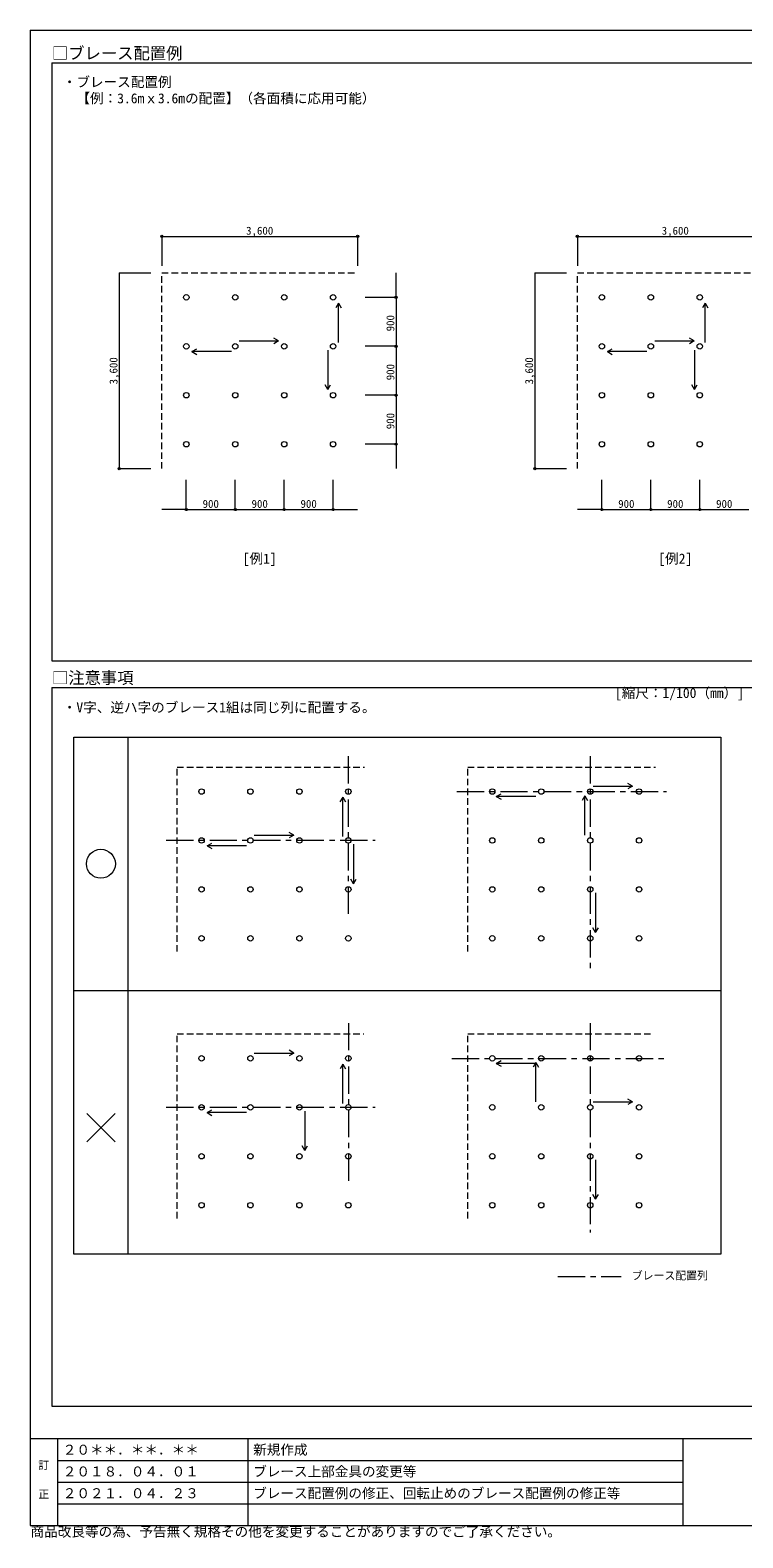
# Model space of a CAD drawing. Units: millimetres on the paper, with parts at other scales. Extents: x -195 to 195, y -140 to 138.
# Drawn here: x -195 to -64, y -139.7 to 137.5 of the extents above; entities that cross this region are included whole.
import ezdxf
from ezdxf.enums import TextEntityAlignment as Align

# ---------------------------------------------------------------- set-up
doc = ezdxf.new("R2010")
doc.units = ezdxf.units.MM
doc.header["$PDMODE"] = 32
doc.header["$PDSIZE"] = 0.4
doc.linetypes.add('CHAIN1', pattern=[8, 5, -1, 1, -1])
doc.linetypes.add('DASHED1', pattern=[1.8, 1.2, -0.6])
for name, color, linetype, lineweight in [('A-0_中心線', 4, 'CHAIN1', 9), ('A-1_吊り材', 7, 'Continuous', 18), ('A-4_ブレース・補強材', 4, 'Continuous', 9), ('A-5_寸法', 4, 'Continuous', 9), ('A-6_文字', 7, 'Continuous', 18), ('A-D_パネル', 4, 'DASHED1', 9), ('F-3_野縁', 3, 'Continuous', 18), ('F-6_文字', 7, 'Continuous', 18)]:
    doc.layers.add(name, color=color, linetype=linetype, lineweight=lineweight)
doc.styles.add('ＭＳ ゴシック', font='')
doc.styles.get('ＭＳ ゴシック').set_extended_font_data('MS Gothic')

msp = doc.modelspace()

# ---------------------------------------------------------------- linework, layer by layer
at = {"layer": 'A-0_中心線'}
for p, q in [((-136.548, 4), (-136.548, -25.5)), ((-92.048, 4), (-92.048, -35.074)), ((-116.548, -2.5), (-78.048, -2.5)), ((-170, -11.459), (-131.548, -11.459)), ((-136.5, -45.074), (-136.5, -74.574)), ((-92.048, -45.074), (-92.048, -83.574)), ((-117.483, -51.574), (-78.048, -51.574)), ((-170, -60.574), (-131.548, -60.574)), ((-98, -91.69), (-86.353, -91.69))]:
    msp.add_line(p, q, dxfattribs=at)
at = {"layer": 'A-1_吊り材'}
for centre in [(-166.3, 88.367), (-157.3, 88.367), (-148.3, 88.367), (-139.3, 88.367), (-89.9, 88.367), (-80.9, 88.367), (-71.9, 88.367), (-166.3, 79.367), (-157.3, 79.367), (-148.3, 79.367), (-139.3, 79.367), (-89.9, 79.367), (-80.9, 79.367), (-71.9, 79.367), (-166.3, 70.367), (-157.3, 70.367), (-148.3, 70.367), (-139.3, 70.367), (-89.9, 70.367), (-80.9, 70.367), (-71.9, 70.367), (-166.3, 61.367), (-157.3, 61.367), (-148.3, 61.367), (-139.3, 61.367), (-89.9, 61.367), (-80.9, 61.367), (-71.9, 61.367), (-163.5, -2.5), (-154.5, -2.5), (-145.5, -2.5), (-136.5, -2.5), (-110.048, -2.5), (-101.048, -2.5), (-92.048, -2.5), (-83.048, -2.5), (-163.5, -11.5), (-154.5, -11.5), (-145.5, -11.5), (-136.5, -11.5), (-110.048, -11.5), (-101.048, -11.5), (-92.048, -11.5), (-83.048, -11.5), (-163.5, -20.5), (-154.5, -20.5), (-145.5, -20.5), (-136.5, -20.5), (-110.048, -20.5), (-101.048, -20.5), (-92.048, -20.5), (-83.048, -20.5), (-163.5, -29.5), (-154.5, -29.5), (-145.5, -29.5), (-136.5, -29.5), (-110.048, -29.5), (-101.048, -29.5), (-92.048, -29.5), (-83.048, -29.5), (-163.5, -51.574), (-154.5, -51.574), (-145.5, -51.574), (-136.5, -51.574), (-110.048, -51.574), (-101.048, -51.574), (-92.048, -51.574), (-83.048, -51.574), (-163.5, -60.574), (-154.5, -60.574), (-145.5, -60.574), (-136.5, -60.574), (-110.048, -60.574), (-101.048, -60.574), (-92.048, -60.574), (-83.048, -60.574), (-163.5, -69.574), (-154.5, -69.574), (-145.5, -69.574), (-136.5, -69.574), (-110.048, -69.574), (-101.048, -69.574), (-92.048, -69.574), (-83.048, -69.574), (-163.5, -78.574), (-154.5, -78.574), (-145.5, -78.574), (-136.5, -78.574), (-110.048, -78.574), (-101.048, -78.574), (-92.048, -78.574), (-83.048, -78.574)]:
    msp.add_circle(centre, 0.5, dxfattribs=at)
at = {"layer": 'A-4_ブレース・補強材'}
for p, q in [((-138.319, 87.322), (-138.819, 86.456)), ((-70.919, 87.322), (-70.419, 86.456)), ((-72.945, 80.348), (-73.811, 80.848)), ((-165.255, 78.385), (-164.389, 77.885)), ((-149.345, 80.348), (-150.211, 79.848)), ((-88.855, 78.385), (-87.989, 78.885)), ((-88.855, 78.385), (-87.989, 77.885)), ((-81.606, 78.385), (-88.855, 78.385)), ((-80.194, 80.348), (-72.945, 80.348)), ((-72.945, 80.348), (-73.811, 79.848)), ((-140.281, 71.411), (-140.781, 72.278)), ((-72.881, 71.411), (-73.381, 72.278)), ((-84.24, -1.508), (-85.106, -1.008)), ((-137.548, -3.545), (-138.048, -4.411)), ((-137.548, -3.545), (-137.048, -4.411)), ((-137.548, -10.794), (-137.548, -3.545)), ((-109.307, -3.413), (-108.441, -2.913)), ((-93.048, -3.266), (-92.548, -4.132)), ((-146.545, -10.519), (-147.411, -11.019)), ((-162.455, -12.481), (-161.589, -12.981)), ((-135.548, -19.455), (-136.048, -18.589)), ((-91.048, -21.156), (-91.048, -28.405)), ((-91.048, -28.405), (-91.548, -27.539)), ((-91.048, -28.405), (-90.548, -27.539)), ((-153.794, -50.592), (-146.545, -50.592)), ((-146.545, -50.592), (-147.411, -50.092)), ((-146.545, -50.592), (-147.411, -51.092)), ((-137.5, -52.619), (-137, -53.485)), ((-109.307, -52.487), (-108.441, -51.987)), ((-109.307, -52.487), (-108.441, -52.987)), ((-102.058, -52.487), (-109.307, -52.487)), ((-102.048, -52.34), (-101.548, -53.206)), ((-84.24, -59.582), (-85.106, -60.082)), ((-162.455, -61.555), (-161.589, -61.055)), ((-162.455, -61.555), (-161.589, -62.055)), ((-155.206, -61.555), (-162.455, -61.555)), ((-144.5, -61.28), (-144.5, -68.529)), ((-144.5, -68.529), (-145, -67.663)), ((-144.5, -68.529), (-144, -67.663)), ((-91.048, -77.479), (-90.548, -76.613))]:
    msp.add_line(p, q, dxfattribs=at)
for points in [[(-138.319, 80.073), (-138.319, 87.322), (-137.819, 86.456)], [(-70.919, 80.073), (-70.919, 87.322), (-71.419, 86.456)], [(-156.594, 80.348), (-149.345, 80.348), (-150.211, 80.848)], [(-158.006, 78.385), (-165.255, 78.385), (-164.389, 78.885)], [(-140.281, 78.66), (-140.281, 71.411), (-139.781, 72.278)], [(-72.881, 78.66), (-72.881, 71.411), (-72.381, 72.278)], [(-91.489, -1.508), (-84.24, -1.508), (-85.106, -2.008)], [(-102.058, -3.413), (-109.307, -3.413), (-108.441, -3.913)], [(-93.048, -10.515), (-93.048, -3.266), (-93.548, -4.132)], [(-153.794, -10.519), (-146.545, -10.519), (-147.411, -10.019)], [(-155.206, -12.481), (-162.455, -12.481), (-161.589, -11.981)], [(-135.548, -12.206), (-135.548, -19.455), (-135.048, -18.589)], [(-137.5, -59.868), (-137.5, -52.619), (-138, -53.485)], [(-102.048, -59.589), (-102.048, -52.34), (-102.548, -53.206)], [(-91.489, -59.582), (-84.24, -59.582), (-85.106, -59.082)], [(-91.048, -70.23), (-91.048, -77.479), (-91.548, -76.613)]]:
    msp.add_lwpolyline(points, dxfattribs=at)
at = {"layer": 'A-5_寸法'}
for p, q in [((-170.8, 99.577), (-170.8, 94.182)), ((-170.8, 99.577), (-134.8, 99.577)), ((-134.8, 99.577), (-134.8, 94.182)), ((-94.4, 99.577), (-58.4, 99.577)), ((-94.4, 99.577), (-94.4, 94.182)), ((-178.63, 92.867), (-172.803, 92.867)), ((-178.63, 92.867), (-178.63, 56.867)), ((-127.733, 88.367), (-127.733, 92.867)), ((-102.23, 92.867), (-102.23, 56.867)), ((-102.23, 92.867), (-96.403, 92.867)), ((-127.733, 88.367), (-133.407, 88.367)), ((-127.733, 88.367), (-127.733, 79.367)), ((-127.733, 79.367), (-133.407, 79.367)), ((-127.733, 79.367), (-127.733, 70.367)), ((-127.733, 70.367), (-133.407, 70.367)), ((-127.733, 70.367), (-127.733, 61.367)), ((-127.733, 61.367), (-133.407, 61.367)), ((-127.733, 61.367), (-127.733, 56.867)), ((-178.63, 56.867), (-172.803, 56.867)), ((-102.23, 56.867), (-96.403, 56.867)), ((-166.3, 49.343), (-166.3, 54.828)), ((-157.3, 49.343), (-157.3, 54.828)), ((-148.3, 49.343), (-148.3, 54.828)), ((-139.3, 49.343), (-139.3, 54.828)), ((-89.9, 49.343), (-89.9, 54.828)), ((-80.9, 49.343), (-80.9, 54.828)), ((-71.9, 49.343), (-71.9, 54.828)), ((-166.3, 49.343), (-170.8, 49.343)), ((-166.3, 49.343), (-157.3, 49.343)), ((-157.3, 49.343), (-148.3, 49.343)), ((-148.3, 49.343), (-139.3, 49.343)), ((-139.3, 49.343), (-134.8, 49.343)), ((-89.9, 49.343), (-94.4, 49.343)), ((-89.9, 49.343), (-80.9, 49.343)), ((-80.9, 49.343), (-71.9, 49.343)), ((-71.9, 49.343), (-62.9, 49.343))]:
    msp.add_line(p, q, dxfattribs=at)
for p in [(-170.8, 99.577), (-134.8, 99.577), (-94.4, 99.577), (-127.733, 88.367), (-127.733, 79.367), (-127.733, 70.367), (-127.733, 61.367), (-178.63, 56.867), (-102.23, 56.867), (-166.3, 49.343), (-157.3, 49.343), (-148.3, 49.343), (-139.3, 49.343), (-89.9, 49.343), (-80.9, 49.343), (-71.9, 49.343)]:
    msp.add_point(p, dxfattribs=at)
at = {"layer": 'A-6_文字'}
for p, q in [((-187, -87.574), (-187, 7.5)), ((-187, 7.5), (-68.048, 7.5)), ((-177, -87.574), (-177, 7.5)), ((-68.048, 7.5), (-68.048, -87.574)), ((-187, -39.074), (-68.048, -39.074)), ((-184.606, -61.716), (-179.394, -66.931)), ((-184.606, -66.931), (-179.394, -61.716)), ((-68.048, -87.574), (-187, -87.574))]:
    msp.add_line(p, q, dxfattribs=at)
msp.add_circle((-182, -15.787), 2.658, dxfattribs=at)
at = {"layer": 'A-D_パネル'}
for p, q in [((-94.4, 92.867), (-58.4, 92.867)), ((-94.4, 56.867), (-94.4, 92.867)), ((-168, 2), (-133.548, 2)), ((-168, -31.945), (-168, 2)), ((-168, -47.074), (-133.637, -47.074)), ((-168, -81.019), (-168, -47.074))]:
    msp.add_line(p, q, dxfattribs=at)
for points in [[(-170.8, 56.867), (-170.8, 92.867), (-134.8, 92.867)], [(-114.548, -31.945), (-114.548, 2), (-80.048, 2)], [(-114.548, -81.019), (-114.548, -47.074), (-80.541, -47.074)]]:
    msp.add_lwpolyline(points, dxfattribs=at)
at = {"layer": 'F-3_野縁'}
for p, q in [((-195, 137.5), (195, 137.5)), ((-191, 131.5), (191, 131.5)), ((-191, 131.5), (-191, 21.5)), ((-191, 21.5), (191, 21.5)), ((-191, 16.648), (191, 16.648)), ((-191, 16.648), (-191, -115.5)), ((-191, -115.5), (191, -115.5)), ((-195, -121.5), (195, -121.5)), ((-75, -121.5), (-75, -137.5))]:
    msp.add_line(p, q, dxfattribs=at)
at = {"layer": 'F-3_野縁', "color": 7}
msp.add_line((-190, -121.5), (-190, -137.5), dxfattribs=at)
at = {"layer": 'F-3_野縁', "color": 4, "lineweight": 9}
for p, q in [((-190, -121.5), (-190, -137.5)), ((-155, -121.5), (-155, -137.5)), ((-190, -125.5), (-75, -125.5)), ((-190, -129.5), (-75, -129.5)), ((-190, -133.5), (-75, -133.5))]:
    msp.add_line(p, q, dxfattribs=at)
at = {"layer": 'F-3_野縁'}
msp.add_lwpolyline([(-195, 137.5), (-195, -137.5), (195, -137.5)], dxfattribs=at)

# ---------------------------------------------------------------- texts
at = {"layer": 'A-0_中心線', "color": 7, "style": 'ＭＳ ゴシック'}
for s, p in [('・ブレース配置例', (-189, 126.5)), ('\u3000【例：3.6mｘ3.6mの配置】（各面積に応用可能）', (-189, 123.5)), ('・V字、逆ハ字のブレース1組は同じ列に配置する。', (-189, 11.5))]:
    msp.add_text(s, height=1.833, dxfattribs=at).set_placement(p, align=Align.BOTTOM_LEFT)
at = {"layer": 'A-5_寸法', "style": 'ＭＳ ゴシック'}
for s, p in [('3,600', (-155.3, 99.452)), ('3,600', (-78.9, 99.452)), ('900', (-163.3, 49.218)), ('900', (-154.3, 49.218)), ('900', (-145.3, 49.218)), ('900', (-86.9, 49.218)), ('900', (-77.9, 49.218)), ('900', (-68.9, 49.218))]:
    msp.add_text(s, height=1.466, dxfattribs=at).set_placement(p, align=Align.BOTTOM_LEFT)
for s, p in [('900', (-127.608, 82.117)), ('3,600', (-178.505, 72.367)), ('900', (-127.608, 73.117)), ('3,600', (-102.105, 72.367)), ('900', (-127.608, 64.117))]:
    msp.add_text(s, height=1.466, rotation=90, dxfattribs=at).set_placement(p, align=Align.BOTTOM_LEFT)
at = {"layer": 'A-6_文字', "style": 'ＭＳ ゴシック'}
for s, height, p in [('[例1]', 1.833, (-155.925, 38.867)), ('[例2]', 1.833, (-79.525, 38.867)), ('ブレース配置列', 1.466, (-84.404, -92.69))]:
    msp.add_text(s, height=height, dxfattribs=at).set_placement(p, align=Align.BOTTOM_LEFT)
at = {"layer": 'F-6_文字', "style": 'ＭＳ ゴシック'}
for s, height, p in [('□ブレース配置例', 2.199, (-191, 131.5)), ('□注意事項', 2.199, (-191, 16.648)), ('[縮尺：1/100（mm）]', 1.833, (-87.5, 14.148)), ('２０＊＊．＊＊．＊＊', 1.833, (-189, -125)), ('新規作成', 1.833, (-154, -125)), ('訂', 1.466, (-193.5, -127.546)), ('２０１８．０４．０１', 1.833, (-189, -129)), ('ブレース上部金具の変更等', 1.833, (-154, -129)), ('正', 1.466, (-193.5, -132.881)), ('２０２１．０４．２３', 1.833, (-189, -133)), ('ブレース配置例の修正、回転止めのブレース配置例の修正等', 1.833, (-154, -133)), ('商品改良等の為、予告無く規格その他を変更することがありますのでご了承ください。', 1.833, (-194.92, -140.067))]:
    msp.add_text(s, height=height, dxfattribs=at).set_placement(p, align=Align.BOTTOM_LEFT)

doc.saveas('drawing.dxf')
